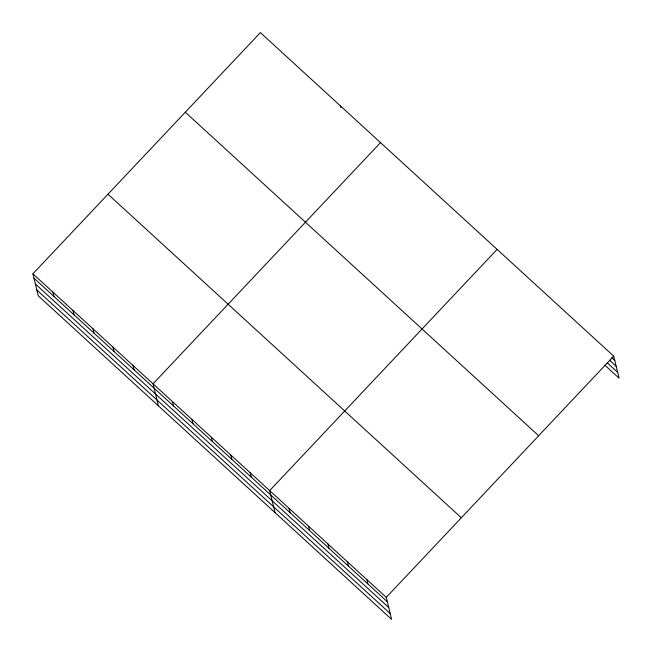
<?xml version="1.0" encoding="UTF-8"?>
<svg xmlns="http://www.w3.org/2000/svg" width="652" height="652" viewBox="0 0 652 652"><rect width="100%" height="100%" fill="white"/><g stroke="black" fill="none" stroke-linecap="round" stroke-linejoin="round"><path stroke-width="0.98" d="M32.91 273.816L386.261 597.371L391.632 619.4L38.281 295.845L32.91 273.816L260.368 32.6L613.719 356.155L619.09 378.184L604.885 365.177M380.507 142.609L153.049 383.824L158.42 405.854M497.117 249.382L269.659 490.597L275.03 512.627M386.261 597.371L613.719 356.155M611.788 357.761L614.779 360.499M609.473 360.173L616.205 366.334M607.199 362.765L617.664 372.349M185.307 112.201L538.658 435.756M107.971 194.214L461.323 517.769M33.969 278.168L387.321 601.723M35.395 284.003L388.747 607.558M36.854 290.01L390.214 613.565M340.458 105.942L340.882 107.678M366.832 579.579L367.891 583.923M347.394 561.779L348.453 566.132M327.956 543.988L329.015 548.332M308.526 526.188L309.586 530.541M289.089 508.397L290.148 512.741M250.221 472.806L251.281 477.15M230.784 455.006L231.851 459.358M211.354 437.215L212.413 441.559M191.916 419.415L192.976 423.767M172.487 401.624L173.546 405.968M133.024 365.495L134.084 369.839M113 347.157L114.059 351.51M92.983 328.82L94.043 333.172M72.959 310.491L74.018 314.834M52.934 292.153L53.994 296.505"/></g></svg>
